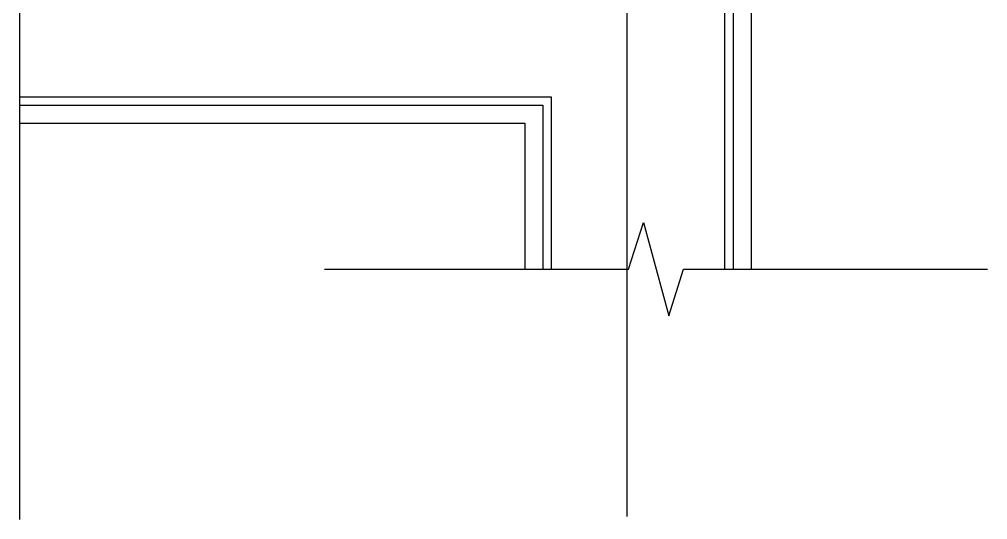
# Model space of a CAD drawing. Header units: metres. Extents: x -3162 to 6352, y -3306 to 1625.
# Drawn here: x 2128 to 3044, y -2893 to -2420 of the extents above; entities that cross this region are included whole.
import ezdxf

# ---------------------------------------------------------------- set-up
doc = ezdxf.new("R2010")
doc.units = ezdxf.units.M
for name, color, linetype in [('LM', 141, 'Continuous'), ('OTHER', 7, 'Continuous'), ('PUB_WALL', 7, 'Continuous'), ('S_DOTE', 1, 'Continuous'), ('S_WALL', 7, 'Continuous')]:
    doc.layers.add(name, color=color, linetype=linetype)

msp = doc.modelspace()

# ---------------------------------------------------------------- linework, layer by layer
at = {"layer": 'LM'}
for p, q in [((2819.95, -1918.53), (2819.95, -2656.49)), ((2128.23, -2518.53), (2605.95, -2518.53)), ((2605.95, -2518.53), (2605.95, -2656.49))]:
    msp.add_line(p, q, dxfattribs=at)
at = {"layer": 'OTHER'}
for p, q in [((2128.23, -678.94), (2128.23, -2893.04)), ((2704.17, -2656.49), (2718.17, -2612.49)), ((2718.17, -2612.49), (2742.17, -2700.49)), ((2416.76, -2656.49), (2704.17, -2656.49)), ((2742.17, -2700.49), (2756.17, -2656.49)), ((2756.17, -2656.49), (3043.57, -2656.49))]:
    msp.add_line(p, q, dxfattribs=at)
at = {"layer": 'PUB_WALL'}
for points in [[(2794.95, -1901.53), (2794.95, -2656.49)], [(2128.23, -2493.53), (2630.95, -2493.53), (2630.95, -2656.49)]]:
    msp.add_lwpolyline(points, dxfattribs=at)
at = {"layer": 'S_DOTE'}
msp.add_line((2702.96, -2890.19), (2702.96, 1479.29), dxfattribs=at)
at = {"layer": 'S_WALL'}
for p, q in [((2802.95, -1901.53), (2802.95, -2656.49)), ((2128.23, -2501.53), (2622.95, -2501.53)), ((2622.95, -2501.53), (2622.95, -2656.49))]:
    msp.add_line(p, q, dxfattribs=at)

doc.saveas('drawing.dxf')
